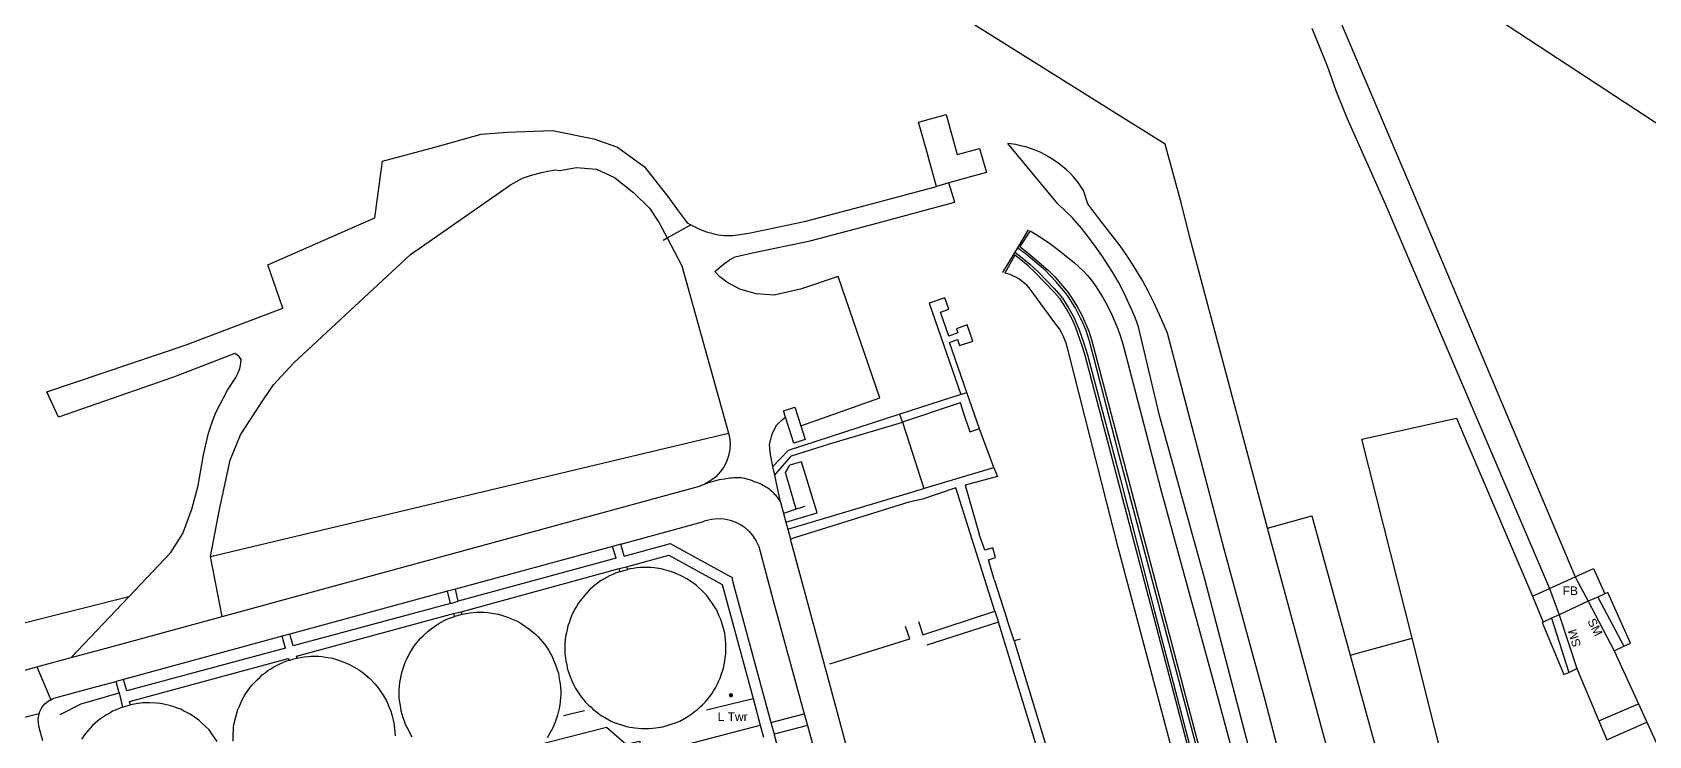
# Model space of a CAD drawing. Header units: millimetres. Extents: x 111502 to 977541, y 8702 to 1044108.
# Drawn here: x 974782.4 to 975064.9, y 476365.8 to 476488.6 of the extents above; entities that cross this region are included whole.
import ezdxf

# ---------------------------------------------------------------- set-up
doc = ezdxf.new("R2010")
doc.units = ezdxf.units.MM
doc.header["$LTSCALE"] = 0.25
doc.layers.add('X HVSS Site Background', color=8, linetype='Continuous')
doc.styles.add('OS Master Map$1$Standard', font='txt')

# ---------------------------------------------------------------- blocks, each defined once
blk = doc.blocks.new('OS Master Map$1$OSS9')
at = {"color": 8, "true_color": 0x707070, "const_width": 0.375, "flags": 128}
blk.add_lwpolyline([(0.188, 0), (0.181, 0.049), (0.162, 0.094), (0.133, 0.133), (0.094, 0.162), (0.049, 0.181), (0, 0.188), (-0.049, 0.181), (-0.094, 0.162), (-0.133, 0.133), (-0.162, 0.094), (-0.181, 0.049), (-0.188, 0), (-0.181, -0.049), (-0.162, -0.094), (-0.133, -0.133), (-0.094, -0.162), (-0.049, -0.181), (0, -0.188), (0.049, -0.181), (0.094, -0.162), (0.133, -0.133), (0.162, -0.094), (0.181, -0.049), (0.188, 0), (0.181, 0.049)], dxfattribs=at)
blk = doc.blocks.new('OS MAP')
at = {"layer": 'X HVSS Site Background', "flags": 128}
for points in [[(488787.8, 241030.7), (488790.5, 241024.1), (488790.5, 241024.1), (488792, 241019.8), (488792, 241019.8), (488793.9, 241015), (488793.9, 241015), (488800.6, 241000), (488800.6, 241000), (488829.35, 240932.85)], [(488790.8, 241036.5), (488806.3, 241000), (488806.3, 241000), (488833.8, 240934.85)], [(488780.05, 240943.35), (488766.4, 240994.35), (488766.4, 240994.35), (488765, 241000), (488765, 241000), (488762.15, 241010.4), (488762.15, 241010.4), (488752.12, 241016.68), (488752.12, 241016.68), (488712.35, 241041.6), (488712.35, 241041.6), (488663.45, 241071.3), (488663.45, 241071.3), (488586.9, 241049.8)], [(488820.6, 241032.1), (488869.55, 241000)], [(488720.45, 241009.35), (488719.07, 241014.27), (488719.07, 241014.27), (488723.88, 241015.62), (488723.88, 241015.62), (488725.84, 241008.59), (488725.84, 241008.59), (488729.75, 241009.68), (488729.75, 241009.68), (488730.93, 241005.49), (488730.93, 241005.49), (488727.91, 241004.64)], [(488581.11, 240931.39), (488588.44, 240939.12), (488588.44, 240939.12), (488590.52, 240942.45), (488590.52, 240942.45), (488592.09, 240946.67), (488592.09, 240946.67), (488593.2, 240950.83), (488593.2, 240950.83), (488594.12, 240956.17), (488594.12, 240956.17), (488595, 240959.97), (488595, 240959.97), (488595.7, 240962.08), (488595.7, 240962.08), (488596.3, 240963.55), (488596.3, 240963.55), (488598.3, 240967.45), (488598.3, 240967.45), (488599.79, 240969.67), (488599.79, 240969.67), (488600.09, 240970.25), (488600.09, 240970.25), (488600.49, 240971.25), (488600.49, 240971.25), (488600.62, 240971.76), (488600.62, 240971.76), (488600.72, 240972.82), (488600.72, 240972.82), (488600.36, 240973.36), (488600.36, 240973.36), (488600.25, 240973.47), (488600.25, 240973.47), (488599.61, 240973.85), (488599.61, 240973.85), (488588.92, 240969.72), (488588.92, 240969.72), (488568.81, 240962.75), (488568.81, 240962.75), (488566.78, 240967.15), (488566.78, 240967.15), (488591.11, 240975.37), (488591.11, 240975.37), (488608.01, 240981.79), (488608.01, 240981.79), (488605.37, 240989.36), (488605.37, 240989.36), (488624.1, 240997.56), (488624.1, 240997.56), (488625.26, 241006.17), (488625.26, 241006.17), (488625.43, 241007.48), (488625.43, 241007.48), (488634.54, 241009.91), (488634.54, 241009.91), (488642.64, 241012.16), (488642.64, 241012.16), (488647.2, 241012.49), (488647.2, 241012.49), (488655.1, 241012.82), (488655.1, 241012.82), (488662.33, 241011.36), (488662.33, 241011.36), (488666.46, 241009.91), (488666.46, 241009.91), (488671.21, 241006.47), (488671.21, 241006.47), (488675.46, 241001.08), (488675.46, 241001.08), (488677.1, 240998.81), (488677.1, 240998.81), (488678.47, 240996.92), (488678.47, 240996.92), (488678.53, 240996.86), (488678.53, 240996.86), (488678.64, 240996.66), (488678.64, 240996.66), (488679.28, 240996.34)], [(488777.7, 240901.55), (488769.1, 240934.45), (488769.1, 240934.45), (488761.2, 240963.05), (488761.2, 240963.05), (488757.5, 240978.55), (488757.5, 240978.55), (488756.9, 240980.15), (488756.9, 240980.15), (488756.25, 240981.75), (488756.25, 240981.75), (488754.95, 240984.55), (488754.95, 240984.55), (488754, 240986.3), (488754, 240986.3), (488753, 240988), (488753, 240988), (488751.1, 240991), (488751.1, 240991), (488749.95, 240992.6), (488749.95, 240992.6), (488748.75, 240994.2), (488748.75, 240994.2), (488747.55, 240995.75), (488747.55, 240995.75), (488746, 240997.55), (488746, 240997.55), (488743.4, 241000), (488743.4, 241000), (488734.7, 241010.55)], [(488782.9, 240900.85), (488779.5, 240913.8), (488779.5, 240913.8), (488772.5, 240939.7), (488772.5, 240939.7), (488762.55, 240977.4), (488762.55, 240977.4), (488761.2, 240980.65), (488761.2, 240980.65), (488760.15, 240982.9), (488760.15, 240982.9), (488759.2, 240984.75), (488759.2, 240984.75), (488758.2, 240986.6), (488758.2, 240986.6), (488756.55, 240989.3), (488756.55, 240989.3), (488755.45, 240991), (488755.45, 240991), (488754.3, 240992.65), (488754.3, 240992.65), (488753.1, 240994.25), (488753.1, 240994.25), (488750.55, 240997.45), (488750.55, 240997.45), (488748.65, 241000), (488748.65, 241000), (488747.9, 241002.35), (488747.9, 241002.35), (488747.45, 241003.05), (488747.45, 241003.05), (488746.95, 241003.75), (488746.95, 241003.75), (488746.15, 241004.7), (488746.15, 241004.7), (488745.55, 241005.35), (488745.55, 241005.35), (488744.9, 241005.95), (488744.9, 241005.95), (488744.2, 241006.55), (488744.2, 241006.55), (488743.5, 241007.1), (488743.5, 241007.1), (488742, 241008.1), (488742, 241008.1), (488741.1, 241008.6), (488741.1, 241008.6), (488740.3, 241009), (488740.3, 241009), (488739.45, 241009.35), (488739.45, 241009.35), (488738.65, 241009.65), (488738.65, 241009.65), (488737.8, 241009.95), (488737.8, 241009.95), (488736.9, 241010.15), (488736.9, 241010.15), (488736.05, 241010.35), (488736.05, 241010.35), (488734.7, 241010.55)], [(488722.22, 241003.05), (488721.04, 241007.24), (488721.04, 241007.24), (488720.45, 241009.35)], [(488595.35, 240938.43), (488596.95, 240946.63), (488596.95, 240946.63), (488598.81, 240955.25), (488598.81, 240955.25), (488600.59, 240959.67), (488600.59, 240959.67), (488604.76, 240966.03), (488604.76, 240966.03), (488606.35, 240968.38), (488606.35, 240968.38), (488609.91, 240972.27), (488609.91, 240972.27), (488630.28, 240991.15), (488630.28, 240991.15), (488647.8, 241003.35), (488647.8, 241003.35), (488649.88, 241004.46), (488649.88, 241004.46), (488651.27, 241004.93), (488651.27, 241004.93), (488653.18, 241005.45), (488653.18, 241005.45), (488654.32, 241005.68), (488654.32, 241005.68), (488655.5, 241005.94), (488655.5, 241005.94), (488656.37, 241005.84), (488656.37, 241005.84), (488659.3, 241006.37), (488659.3, 241006.37), (488662.82, 241006.08), (488662.82, 241006.08), (488665.93, 241004.59), (488665.93, 241004.59), (488669.31, 241001.92), (488669.31, 241001.92), (488672.04, 240999.23), (488672.04, 240999.23), (488673.78, 240996.7), (488673.78, 240996.7), (488675.16, 240994.07)], [(488727.91, 241004.64), (488724.38, 241003.65)], [(488679.28, 240996.34), (488680.92, 240995.52), (488680.92, 240995.52), (488682.05, 240995.12), (488682.05, 240995.12), (488684.07, 240994.62), (488684.07, 240994.62), (488685.09, 240994.49), (488685.09, 240994.49), (488686.65, 240994.46), (488686.65, 240994.46), (488689.43, 240994.88), (488689.43, 240994.88), (488699.36, 240996.96), (488699.36, 240996.96), (488711.11, 241000.05), (488711.11, 241000.05), (488722.22, 241003.05)], [(488698.5, 240961.23), (488712.34, 240966.11), (488712.34, 240966.11), (488705.03, 240987.29), (488705.03, 240987.29), (488698.47, 240985.13), (488698.47, 240985.13), (488693.83, 240984.07), (488693.83, 240984.07), (488690.71, 240984.3), (488690.71, 240984.3), (488687.83, 240985.13), (488687.83, 240985.13), (488685.59, 240986.33), (488685.59, 240986.33), (488684.35, 240987.23), (488684.35, 240987.23), (488683.46, 240988.21), (488683.46, 240988.21), (488684.92, 240989.44), (488684.92, 240989.44), (488686.05, 240990.23), (488686.05, 240990.23), (488687.06, 240990.74), (488687.06, 240990.74), (488690.05, 240991.43), (488690.05, 240991.43), (488700.16, 240993.55), (488700.16, 240993.55), (488712.01, 240996.67), (488712.01, 240996.67), (488722.59, 240999.52), (488722.59, 240999.52), (488725.42, 241000.28), (488725.42, 241000.28), (488724.38, 241003.65)], [(488724.38, 241003.65), (488722.22, 241003.05)], [(488675.16, 240994.07), (488679.28, 240996.34)], [(488674.46, 240993.68), (488675.16, 240994.07)], [(488675.16, 240994.07), (488677.74, 240989.18), (488677.74, 240989.18), (488685.86, 240959.97)], [(488738.25, 240995.45), (488736.35, 240992.35)], [(488738.6, 240995.3), (488736.8, 240992.55), (488736.8, 240992.55), (488738.2, 240991.45), (488738.2, 240991.45), (488741.75, 240988.45), (488741.75, 240988.45), (488742.9, 240987.25), (488742.9, 240987.25), (488745.2, 240984.55), (488745.2, 240984.55), (488746.8, 240982.1), (488746.8, 240982.1), (488747.7, 240980.35), (488747.7, 240980.35), (488748.85, 240977.75), (488748.85, 240977.75), (488749.35, 240976.1), (488749.35, 240976.1), (488809.7, 240747.35), (488809.7, 240747.35), (488812.5, 240734.9), (488812.5, 240734.9), (488817.8, 240736.35)], [(488738.6, 240995.3), (488739.6, 240994.65), (488739.6, 240994.65), (488740.9, 240993.85), (488740.9, 240993.85), (488742.2, 240992.95), (488742.2, 240992.95), (488743.95, 240991.65), (488743.95, 240991.65), (488746.35, 240989.7), (488746.35, 240989.7), (488747.85, 240988.3), (488747.85, 240988.3), (488748.55, 240987.55), (488748.55, 240987.55), (488749.25, 240986.75), (488749.25, 240986.75), (488750, 240985.7), (488750, 240985.7), (488751.3, 240983.65), (488751.3, 240983.65), (488751.95, 240982.45), (488751.95, 240982.45), (488752.85, 240980.65), (488752.85, 240980.65), (488753.4, 240979.4), (488753.4, 240979.4), (488753.9, 240978.15), (488753.9, 240978.15), (488754.35, 240976.85), (488754.35, 240976.85), (488754.8, 240975.3), (488754.8, 240975.3), (488761.35, 240950.3), (488761.35, 240950.3), (488771, 240915.05), (488771, 240915.05), (488781.85, 240874.8)], [(488735.9, 240991.55), (488733.75, 240988)], [(488807.75, 240746.95), (488748.2, 240973.55), (488748.2, 240973.55), (488747.65, 240975.2), (488747.65, 240975.2), (488746.5, 240978.55), (488746.5, 240978.55), (488746, 240979.75), (488746, 240979.75), (488744.9, 240981.65), (488744.9, 240981.65), (488743.8, 240983.4), (488743.8, 240983.4), (488743.7, 240983.55), (488743.7, 240983.55), (488742.85, 240984.5), (488742.85, 240984.5), (488739.4, 240988.1), (488739.4, 240988.1), (488738.25, 240989.15), (488738.25, 240989.15), (488736.95, 240990.25), (488736.95, 240990.25), (488735.9, 240991.05), (488735.9, 240991.05), (488734.15, 240987.9)], [(488736.35, 240992.35), (488735.9, 240991.55)], [(488735.9, 240991.55), (488737.2, 240990.55), (488737.2, 240990.55), (488738.5, 240989.45), (488738.5, 240989.45), (488740.05, 240988.05), (488740.05, 240988.05), (488741.5, 240986.55), (488741.5, 240986.55), (488742.8, 240985.2), (488742.8, 240985.2), (488744, 240983.8), (488744, 240983.8), (488744.2, 240983.55), (488744.2, 240983.55), (488745.25, 240981.85), (488745.25, 240981.85), (488746.25, 240980.1), (488746.25, 240980.1), (488747.15, 240978), (488747.15, 240978), (488747.9, 240975.85), (488747.9, 240975.85), (488748.6, 240973.65), (488748.6, 240973.65), (488749.15, 240971.45), (488749.15, 240971.45), (488754.35, 240951.9), (488754.35, 240951.9), (488760.3, 240928.8), (488760.3, 240928.8), (488779.1, 240857.25)], [(488784.15, 240843.2), (488754.15, 240956.05), (488754.15, 240956.05), (488749.75, 240972.95), (488749.75, 240972.95), (488749.35, 240974.45), (488749.35, 240974.45), (488748.95, 240976), (488748.95, 240976), (488748.35, 240977.9), (488748.35, 240977.9), (488747.55, 240979.75), (488747.55, 240979.75), (488747.45, 240979.95), (488747.45, 240979.95), (488746.45, 240981.9), (488746.45, 240981.9), (488745.2, 240983.8), (488745.2, 240983.8), (488744.8, 240984.4), (488744.8, 240984.4), (488743.05, 240986.45), (488743.05, 240986.45), (488741.2, 240988.4), (488741.2, 240988.4), (488739.45, 240989.9), (488739.45, 240989.9), (488737.95, 240991.15), (488737.95, 240991.15), (488736.35, 240992.35)], [(488763.5, 240904.15), (488753.95, 240940), (488753.95, 240940), (488745.2, 240974.4), (488745.2, 240974.4), (488745.05, 240975.05), (488745.05, 240975.05), (488744.85, 240975.7), (488744.85, 240975.7), (488744.35, 240976.95), (488744.35, 240976.95), (488744.05, 240977.55), (488744.05, 240977.55), (488743.7, 240978.15), (488743.7, 240978.15), (488742.9, 240979.25), (488742.9, 240979.25), (488738.75, 240984.9), (488738.75, 240984.9), (488738.4, 240985.35), (488738.4, 240985.35), (488738.05, 240985.75), (488738.05, 240985.75), (488737.65, 240986.1), (488737.65, 240986.1), (488737.2, 240986.45), (488737.2, 240986.45), (488736.6, 240986.9), (488736.6, 240986.9), (488736.1, 240987.2), (488736.1, 240987.2), (488735.65, 240987.4), (488735.65, 240987.4), (488735.1, 240987.65), (488735.1, 240987.65), (488734.6, 240987.8), (488734.6, 240987.8), (488734.15, 240987.9)], [(488727.51, 240967.06), (488724.47, 240975.82), (488724.47, 240975.82), (488725.88, 240976.31), (488725.88, 240976.31), (488726.25, 240975.24), (488726.25, 240975.24), (488728.54, 240976.03), (488728.54, 240976.03), (488727.56, 240978.85), (488727.56, 240978.85), (488725.68, 240978.2), (488725.68, 240978.2), (488725.93, 240977.47), (488725.93, 240977.47), (488724.36, 240976.92), (488724.36, 240976.92), (488722.92, 240981.1), (488722.92, 240981.1), (488724.35, 240981.59), (488724.35, 240981.59), (488723.66, 240983.58), (488723.66, 240983.58), (488720.95, 240982.64), (488720.95, 240982.64), (488726.46, 240966.72)], [(488726.46, 240966.72), (488715.8, 240963.26)], [(488729.71, 240960.7), (488728.13, 240960.17), (488728.13, 240960.17), (488728.09, 240960.16), (488728.09, 240960.16), (488727, 240963.42), (488727, 240963.42), (488726.4, 240965.24), (488726.4, 240965.24), (488726.37, 240965.23), (488726.37, 240965.23), (488716.26, 240961.86)], [(488726.46, 240966.72), (488727.51, 240967.06)], [(488729.71, 240960.7), (488727.51, 240967.06)], [(488693.62, 240954.17), (488693.22, 240956.26), (488693.22, 240956.26), (488693.02, 240957.9), (488693.02, 240957.9), (488693.51, 240959.87), (488693.51, 240959.87), (488694.31, 240961.42), (488694.31, 240961.42), (488695.33, 240962.37), (488695.33, 240962.37), (488695.83, 240962.75)], [(488715.8, 240963.26), (488696.28, 240956.91), (488696.28, 240956.91), (488693.62, 240954.17)], [(488693.94, 240952.65), (488694.54, 240953.31), (488694.54, 240953.31), (488696.85, 240956.02), (488696.85, 240956.02), (488703.35, 240958.07), (488703.35, 240958.07), (488714.92, 240961.47), (488714.92, 240961.47), (488716.26, 240961.86)], [(488695.83, 240962.75), (488695.48, 240963.85), (488695.48, 240963.85), (488697.47, 240964.48), (488697.47, 240964.48), (488698.5, 240961.23)], [(488698.5, 240961.23), (488699.27, 240958.84), (488699.27, 240958.84), (488697.28, 240958.2), (488697.28, 240958.2), (488695.83, 240962.75)], [(488716.26, 240961.86), (488715.8, 240963.26)], [(488716.26, 240961.86), (488718.49, 240954.99), (488718.49, 240954.99), (488720.02, 240950.3)], [(488805.3, 240924.18), (488796.55, 240958.9), (488796.55, 240958.9), (488813.05, 240962.6), (488813.05, 240962.6), (488826.35, 240931.5)], [(488595.35, 240938.43), (488685.86, 240959.97)], [(488685.86, 240959.97), (488686.05, 240959.3), (488686.05, 240959.3), (488686.15, 240958.2), (488686.15, 240958.2), (488686.1, 240957.1), (488686.1, 240957.1), (488685.85, 240956), (488685.85, 240956), (488685.5, 240954.95), (488685.5, 240954.95), (488685, 240953.95), (488685, 240953.95), (488684.4, 240953.2), (488684.4, 240953.2), (488683.65, 240952.35), (488683.65, 240952.35), (488682.8, 240951.7), (488682.8, 240951.7), (488681.8, 240951.1)], [(488732.22, 240953.94), (488729.71, 240960.7)], [(488693.94, 240952.65), (488693.62, 240954.17)], [(488697.71, 240946.68), (488695.81, 240953.09), (488695.81, 240953.09), (488696.59, 240954.35)], [(488695.88, 240944.4), (488701.36, 240946.03), (488701.36, 240946.03), (488698.64, 240954.93), (488698.64, 240954.93), (488696.59, 240954.35)], [(488720.02, 240950.3), (488720.11, 240950.33), (488720.11, 240950.33), (488732.22, 240953.94)], [(488732.22, 240953.94), (488732.9, 240952.42), (488732.9, 240952.42), (488727.24, 240950.9), (488727.24, 240950.9), (488729.67, 240942.31)], [(488597.37, 240927.96), (488680.8, 240950.7), (488680.8, 240950.7), (488681.8, 240951.1)], [(488681.8, 240951.1), (488682.42, 240951.33), (488682.42, 240951.33), (488683.05, 240951.53), (488683.05, 240951.53), (488683.68, 240951.71), (488683.68, 240951.71), (488684.32, 240951.86), (488684.32, 240951.86), (488685.16, 240952.01), (488685.16, 240952.01), (488685.47, 240952.06), (488685.47, 240952.06), (488685.79, 240952.11), (488685.79, 240952.11), (488686.1, 240952.15), (488686.1, 240952.15), (488686.42, 240952.19), (488686.42, 240952.19), (488686.73, 240952.22), (488686.73, 240952.22), (488687.05, 240952.24), (488687.05, 240952.24), (488687.36, 240952.25), (488687.36, 240952.25), (488687.68, 240952.24), (488687.68, 240952.24), (488688.07, 240952.21), (488688.07, 240952.21), (488688.67, 240952.1), (488688.67, 240952.1), (488689.27, 240951.93), (488689.27, 240951.93), (488689.86, 240951.73), (488689.86, 240951.73), (488690.48, 240951.49), (488690.48, 240951.49), (488690.76, 240951.38), (488690.76, 240951.38), (488691.05, 240951.27), (488691.05, 240951.27), (488691.33, 240951.16), (488691.33, 240951.16), (488691.61, 240951.03), (488691.61, 240951.03), (488691.88, 240950.9), (488691.88, 240950.9), (488692.15, 240950.77), (488692.15, 240950.77), (488692.41, 240950.61), (488692.41, 240950.61), (488692.73, 240950.4), (488692.73, 240950.4), (488692.98, 240950.22), (488692.98, 240950.22), (488693.21, 240950.03), (488693.21, 240950.03), (488693.44, 240949.82), (488693.44, 240949.82), (488693.66, 240949.61), (488693.66, 240949.61), (488693.87, 240949.39), (488693.87, 240949.39), (488694.07, 240949.17), (488694.07, 240949.17), (488694.26, 240948.93), (488694.26, 240948.93), (488694.44, 240948.69), (488694.44, 240948.69), (488694.61, 240948.44), (488694.61, 240948.44), (488694.78, 240948.18), (488694.78, 240948.18), (488694.93, 240947.91)], [(488694.93, 240947.91), (488693.94, 240952.65)], [(488694.93, 240947.91), (488695.46, 240945.94)], [(488696.21, 240943.19), (488718.08, 240949.72), (488718.08, 240949.72), (488718.62, 240949.88), (488718.62, 240949.88), (488720.02, 240950.3)], [(488732.41, 240928.86), (488725.6, 240950.44), (488725.6, 240950.44), (488719.77, 240948.45), (488719.77, 240948.45), (488717.4, 240947.9), (488717.4, 240947.9), (488697.56, 240941.77), (488697.56, 240941.77), (488696.68, 240941.46)], [(488667.05, 240940.6), (488681.33, 240944.48), (488681.33, 240944.48), (488681.85, 240944.7), (488681.85, 240944.7), (488682.9, 240944.95), (488682.9, 240944.95), (488684, 240945.05), (488684, 240945.05), (488685.1, 240945), (488685.1, 240945), (488686.15, 240944.75), (488686.15, 240944.75), (488687.15, 240944.4), (488687.15, 240944.4), (488688.15, 240943.9), (488688.15, 240943.9), (488688.6, 240943.6), (488688.6, 240943.6), (488689.4, 240942.85), (488689.4, 240942.85), (488690.1, 240942.05), (488690.1, 240942.05), (488690.7, 240941.1), (488690.7, 240941.1), (488691.15, 240940.15), (488691.15, 240940.15), (488693.7, 240930.75), (488693.7, 240930.75), (488699.1, 240910.97)], [(488697.71, 240946.68), (488695.46, 240945.94)], [(488695.46, 240945.94), (488695.88, 240944.4)], [(488699.21, 240947.15), (488697.71, 240946.68)], [(488780.05, 240943.35), (488787.8, 240945.55), (488787.8, 240945.55), (488794.51, 240921.18)], [(488695.88, 240944.4), (488696.21, 240943.19)], [(488696.21, 240943.19), (488696.68, 240941.46)], [(488732.07, 240939.92), (488730.67, 240939.51), (488730.67, 240939.51), (488729.67, 240942.31)], [(488874.5, 240589.15), (488874.2, 240590.35), (488874.2, 240590.35), (488854.95, 240664), (488854.95, 240664), (488839.7, 240721.8), (488839.7, 240721.8), (488823.95, 240780.6), (488823.95, 240780.6), (488791.8, 240900), (488791.8, 240900), (488780.05, 240943.35)], [(488665.6, 240940.2), (488638.15, 240932.75)], [(488667.05, 240940.6), (488665.6, 240940.2)], [(488666.25, 240938.15), (488665.6, 240940.2)], [(488667.65, 240938.5), (488667.05, 240940.6)], [(488667.65, 240938.5), (488675.1, 240940.55), (488675.1, 240940.55), (488675.65, 240940.7), (488675.65, 240940.7), (488676.3, 240940.35), (488676.3, 240940.35), (488685.75, 240935.15), (488685.75, 240935.15), (488686.45, 240934.8), (488686.45, 240934.8), (488686.65, 240933.95), (488686.65, 240933.95), (488693.28, 240909.45)], [(488709.77, 240893.16), (488703.85, 240915.05), (488703.85, 240915.05), (488696.68, 240941.46)], [(488732.54, 240938.27), (488732.07, 240939.92)], [(488597.37, 240927.96), (488595.35, 240938.43)], [(488666.25, 240938.15), (488638.65, 240930.6)], [(488666.8, 240935.75), (488666.25, 240935.55), (488666.25, 240935.55), (488665.65, 240935.3), (488665.65, 240935.3), (488665.1, 240935.05), (488665.1, 240935.05), (488664, 240934.45), (488664, 240934.45), (488663.5, 240934.15), (488663.5, 240934.15), (488663, 240933.75), (488663, 240933.75), (488662.5, 240933.4), (488662.5, 240933.4), (488661.6, 240932.6), (488661.6, 240932.6), (488661.15, 240932.15), (488661.15, 240932.15), (488660.75, 240931.7), (488660.75, 240931.7), (488659.95, 240930.7), (488659.95, 240930.7), (488659.6, 240930.2), (488659.6, 240930.2), (488659.3, 240929.7), (488659.3, 240929.7), (488658.95, 240929.15), (488658.95, 240929.15), (488658.45, 240928.05), (488658.45, 240928.05), (488658.2, 240927.45), (488658.2, 240927.45), (488658, 240926.85), (488658, 240926.85), (488657.8, 240926.3), (488657.8, 240926.3), (488657.65, 240925.7), (488657.65, 240925.7), (488657.55, 240925.1), (488657.55, 240925.1), (488657.4, 240924.45), (488657.4, 240924.45), (488657.3, 240923.25), (488657.3, 240923.25), (488657.3, 240921.4), (488657.3, 240921.4), (488657.4, 240920.75), (488657.4, 240920.75), (488657.45, 240920.15), (488657.45, 240920.15), (488657.6, 240919.55), (488657.6, 240919.55), (488657.7, 240918.95), (488657.7, 240918.95), (488658.1, 240917.75), (488658.1, 240917.75), (488658.3, 240917.2), (488658.3, 240917.2), (488658.55, 240916.6), (488658.55, 240916.6), (488658.8, 240916.05), (488658.8, 240916.05), (488659.1, 240915.5), (488659.1, 240915.5), (488659.4, 240915), (488659.4, 240915), (488659.75, 240914.45), (488659.75, 240914.45), (488660.15, 240913.95), (488660.15, 240913.95), (488660.5, 240913.5), (488660.5, 240913.5), (488660.9, 240913), (488660.9, 240913), (488661.35, 240912.55), (488661.35, 240912.55), (488661.8, 240912.15), (488661.8, 240912.15), (488662.25, 240911.7), (488662.25, 240911.7), (488662.75, 240911.35), (488662.75, 240911.35), (488663.2, 240910.95), (488663.2, 240910.95), (488663.75, 240910.6), (488663.75, 240910.6), (488664.25, 240910.3), (488664.25, 240910.3), (488665.35, 240909.7), (488665.35, 240909.7), (488665.9, 240909.45), (488665.9, 240909.45), (488667.7, 240908.85), (488667.7, 240908.85), (488668.3, 240908.7), (488668.3, 240908.7), (488669.5, 240908.5), (488669.5, 240908.5), (488670.1, 240908.45), (488670.1, 240908.45), (488670.75, 240908.4), (488670.75, 240908.4), (488671.95, 240908.4), (488671.95, 240908.4), (488672.6, 240908.45), (488672.6, 240908.45), (488673.2, 240908.5), (488673.2, 240908.5), (488674.4, 240908.7), (488674.4, 240908.7), (488675, 240908.85), (488675, 240908.85), (488676.2, 240909.25), (488676.2, 240909.25), (488676.75, 240909.45), (488676.75, 240909.45), (488677.35, 240909.7), (488677.35, 240909.7), (488678.45, 240910.3), (488678.45, 240910.3), (488678.95, 240910.6), (488678.95, 240910.6), (488679.45, 240910.95), (488679.45, 240910.95), (488679.95, 240911.35), (488679.95, 240911.35), (488680.45, 240911.7), (488680.45, 240911.7), (488680.9, 240912.15), (488680.9, 240912.15), (488681.35, 240912.55), (488681.35, 240912.55), (488681.8, 240913), (488681.8, 240913), (488682.2, 240913.45), (488682.2, 240913.45), (488682.55, 240913.95), (488682.55, 240913.95), (488682.95, 240914.45), (488682.95, 240914.45), (488683.25, 240914.95), (488683.25, 240914.95), (488683.6, 240915.5), (488683.6, 240915.5), (488683.9, 240916.05), (488683.9, 240916.05), (488684.15, 240916.6), (488684.15, 240916.6), (488684.4, 240917.2), (488684.4, 240917.2), (488684.6, 240917.75), (488684.6, 240917.75), (488685, 240918.95), (488685, 240918.95), (488685.1, 240919.55), (488685.1, 240919.55), (488685.25, 240920.15), (488685.25, 240920.15), (488685.3, 240920.75), (488685.3, 240920.75), (488685.4, 240921.35), (488685.4, 240921.35), (488685.4, 240923.25), (488685.4, 240923.25), (488685.3, 240924.45), (488685.3, 240924.45), (488685.2, 240925.05), (488685.2, 240925.05), (488684.9, 240926.25), (488684.9, 240926.25), (488684.5, 240927.45), (488684.5, 240927.45), (488684.25, 240928), (488684.25, 240928), (488684, 240928.6), (488684, 240928.6), (488683.75, 240929.15), (488683.75, 240929.15), (488683.45, 240929.65), (488683.45, 240929.65), (488683.1, 240930.2), (488683.1, 240930.2), (488682.75, 240930.7), (488682.75, 240930.7), (488682.35, 240931.2), (488682.35, 240931.2), (488682, 240931.65), (488682, 240931.65), (488681.55, 240932.15), (488681.55, 240932.15), (488681.15, 240932.55), (488681.15, 240932.55), (488680.65, 240933), (488680.65, 240933), (488680.2, 240933.4), (488680.2, 240933.4), (488678.7, 240934.45), (488678.7, 240934.45), (488677.6, 240935.05), (488677.6, 240935.05), (488677.05, 240935.3), (488677.05, 240935.3), (488676.45, 240935.55), (488676.45, 240935.55), (488675.9, 240935.75), (488675.9, 240935.75), (488675.3, 240935.95), (488675.3, 240935.95), (488674.1, 240936.25), (488674.1, 240936.25), (488672.9, 240936.45), (488672.9, 240936.45), (488672.3, 240936.5), (488672.3, 240936.5), (488670.45, 240936.5), (488670.45, 240936.5), (488669.85, 240936.45), (488669.85, 240936.45), (488669.2, 240936.35), (488669.2, 240936.35), (488668.6, 240936.25), (488668.6, 240936.25), (488668.25, 240936.15)], [(488666.75, 240936.35), (488668.05, 240936.65)], [(488668.05, 240936.65), (488675.45, 240938.65), (488675.45, 240938.65), (488684.78, 240933.54), (488684.78, 240933.54), (488690.16, 240913.63)], [(488668.25, 240936.15), (488668.05, 240936.65)], [(488732.26, 240934.39), (488731.3, 240937.86), (488731.3, 240937.86), (488732.54, 240938.27)], [(488639.15, 240928.75), (488666.75, 240936.35)], [(488666.75, 240936.35), (488666.8, 240935.75)], [(488666.8, 240935.75), (488667.4, 240935.95), (488667.4, 240935.95), (488668, 240936.1), (488668, 240936.1), (488668.25, 240936.15)], [(488732.26, 240934.39), (488734.56, 240927.36)], [(488829.35, 240932.85), (488833.8, 240934.85)], [(488833.8, 240934.85), (488837, 240936.35)], [(488833.8, 240934.85), (488836.1, 240930.6)], [(488837, 240936.35), (488839, 240931.9)], [(488581.11, 240931.39), (488409.89, 240888.4), (488409.89, 240888.4), (488406.22, 240879.37), (488406.22, 240879.37), (488395.93, 240877.17), (488395.93, 240877.17), (488389.47, 240883.63), (488389.47, 240883.63), (488376.2, 240879.99), (488376.2, 240879.99), (488371.27, 240870.31)], [(488571.04, 240920.78), (488581.11, 240931.39)], [(488636.75, 240932.35), (488609.2, 240924.85)], [(488638.15, 240932.75), (488636.75, 240932.35)], [(488637.3, 240930.25), (488636.75, 240932.35)], [(488638.65, 240930.6), (488638.15, 240932.75)], [(488826.35, 240931.5), (488829.35, 240932.85)], [(488826.35, 240931.5), (488828.2, 240926.95)], [(488829.35, 240932.85), (488831, 240928.25)], [(488837.75, 240931.35), (488836.1, 240930.6)], [(488839, 240931.9), (488837.75, 240931.35)], [(488837.75, 240931.35), (488842.3, 240922.75)], [(488842.3, 240922.75), (488843.45, 240923.3), (488843.45, 240923.3), (488839.5, 240932.15), (488839.5, 240932.15), (488839, 240931.9)], [(488571.04, 240920.78), (488577.15, 240922.45), (488577.15, 240922.45), (488597.37, 240927.96)], [(488637.3, 240930.25), (488609.8, 240922.85)], [(488610.5, 240920.7), (488610.4, 240921.05), (488610.4, 240921.05), (488637.8, 240928.45)], [(488637.3, 240930.25), (488638.65, 240930.6)], [(488637.8, 240928.45), (488639.15, 240928.75)], [(488637.8, 240928.45), (488637.95, 240927.95)], [(488637.95, 240927.95), (488638.85, 240928.25), (488638.85, 240928.25), (488639.35, 240928.35)], [(488639.35, 240928.35), (488639.15, 240928.75)], [(488639.35, 240928.35), (488640.05, 240928.5), (488640.05, 240928.5), (488640.7, 240928.6), (488640.7, 240928.6), (488641.9, 240928.7), (488641.9, 240928.7), (488643.15, 240928.7), (488643.15, 240928.7), (488643.8, 240928.65), (488643.8, 240928.65), (488645.6, 240928.35), (488645.6, 240928.35), (488646.2, 240928.2), (488646.2, 240928.2), (488647.4, 240927.8), (488647.4, 240927.8), (488647.95, 240927.55), (488647.95, 240927.55), (488648.55, 240927.3), (488648.55, 240927.3), (488649.1, 240927.05), (488649.1, 240927.05), (488649.65, 240926.75), (488649.65, 240926.75), (488651.15, 240925.7), (488651.15, 240925.7), (488651.65, 240925.3), (488651.65, 240925.3), (488652.1, 240924.9), (488652.1, 240924.9), (488652.55, 240924.45), (488652.55, 240924.45), (488652.95, 240924), (488652.95, 240924), (488653.35, 240923.5), (488653.35, 240923.5), (488653.75, 240923.05), (488653.75, 240923.05), (488654.1, 240922.55), (488654.1, 240922.55), (488654.45, 240922), (488654.45, 240922), (488654.75, 240921.5), (488654.75, 240921.5), (488655.05, 240920.95), (488655.05, 240920.95), (488655.3, 240920.35), (488655.3, 240920.35), (488655.55, 240919.8), (488655.55, 240919.8), (488655.75, 240919.2), (488655.75, 240919.2), (488655.95, 240918.65), (488655.95, 240918.65), (488656.15, 240918.05), (488656.15, 240918.05), (488656.25, 240917.45), (488656.25, 240917.45), (488656.35, 240916.8), (488656.35, 240916.8), (488656.45, 240916.2), (488656.45, 240916.2), (488656.5, 240915.6), (488656.5, 240915.6), (488656.55, 240914.95), (488656.55, 240914.95), (488656.55, 240914.35), (488656.55, 240914.35), (488656.5, 240913.75), (488656.5, 240913.75), (488656.45, 240913.1), (488656.45, 240913.1), (488656.4, 240912.5), (488656.4, 240912.5), (488656.3, 240911.9), (488656.3, 240911.9), (488656, 240910.7), (488656, 240910.7), (488655.6, 240909.5), (488655.6, 240909.5), (488655.1, 240908.4), (488655.1, 240908.4), (488654.2, 240906.75)], [(488719.06, 240927.06), (488719.82, 240924.75), (488719.82, 240924.75), (488732.41, 240928.86)], [(488732.41, 240928.86), (488733.02, 240926.96)], [(488831, 240928.25), (488829.65, 240927.65)], [(488836.1, 240930.6), (488831, 240928.25)], [(488831, 240928.25), (488834.1, 240918.9)], [(488836.1, 240930.6), (488840.65, 240921.95)], [(488630.6, 240906.9), (488629.7, 240908.55), (488629.7, 240908.55), (488629.45, 240909.1), (488629.45, 240909.1), (488629.25, 240909.7), (488629.25, 240909.7), (488629.05, 240910.25), (488629.05, 240910.25), (488628.85, 240910.85), (488628.85, 240910.85), (488628.7, 240911.45), (488628.7, 240911.45), (488628.6, 240912.05), (488628.6, 240912.05), (488628.5, 240912.7), (488628.5, 240912.7), (488628.4, 240913.3), (488628.4, 240913.3), (488628.35, 240913.9), (488628.35, 240913.9), (488628.35, 240915.15), (488628.35, 240915.15), (488628.4, 240915.75), (488628.4, 240915.75), (488628.45, 240916.4), (488628.45, 240916.4), (488628.65, 240917.6), (488628.65, 240917.6), (488628.8, 240918.2), (488628.8, 240918.2), (488629.2, 240919.4), (488629.2, 240919.4), (488629.4, 240919.95), (488629.4, 240919.95), (488629.65, 240920.55), (488629.65, 240920.55), (488630.25, 240921.65), (488630.25, 240921.65), (488630.55, 240922.15), (488630.55, 240922.15), (488630.9, 240922.7), (488630.9, 240922.7), (488631.25, 240923.2), (488631.25, 240923.2), (488631.65, 240923.65), (488631.65, 240923.65), (488632.05, 240924.15), (488632.05, 240924.15), (488632.5, 240924.6), (488632.5, 240924.6), (488633.4, 240925.4), (488633.4, 240925.4), (488633.9, 240925.8), (488633.9, 240925.8), (488634.9, 240926.5), (488634.9, 240926.5), (488635.45, 240926.85), (488635.45, 240926.85), (488636.55, 240927.4), (488636.55, 240927.4), (488637.1, 240927.65), (488637.1, 240927.65), (488637.7, 240927.85), (488637.7, 240927.85), (488637.95, 240927.95)], [(488703.55, 240919.69), (488717.54, 240924.07), (488717.54, 240924.07), (488716.78, 240926.21)], [(488733.02, 240926.96), (488720.5, 240922.97)], [(488740.87, 240901.52), (488733.02, 240926.96)], [(488735.79, 240923.69), (488734.56, 240927.36)], [(488828.2, 240926.95), (488828.05, 240926.9), (488828.05, 240926.9), (488831.8, 240917.8), (488831.8, 240917.8), (488832.7, 240918.2)], [(488829.65, 240927.65), (488828.2, 240926.95)], [(488829.65, 240927.65), (488832.7, 240918.2)], [(488607.9, 240924.5), (488580.15, 240916.95)], [(488608.45, 240922.45), (488580.75, 240914.95)], [(488609.2, 240924.85), (488607.9, 240924.5)], [(488608.45, 240922.45), (488607.9, 240924.5)], [(488609.8, 240922.85), (488609.2, 240924.85)], [(488736.84, 240924), (488735.79, 240923.69)], [(488735.79, 240923.69), (488742.68, 240901.08)], [(488794.51, 240921.18), (488805.3, 240924.18)], [(488848.1, 240800.4), (488824.85, 240895.65), (488824.85, 240895.65), (488813.25, 240892.65), (488813.25, 240892.65), (488805.3, 240924.18)], [(488840.65, 240921.95), (488842.3, 240922.75)], [(488565.02, 240919.14), (488571.04, 240920.78)], [(488581.4, 240912.5), (488581.2, 240913.1), (488581.2, 240913.1), (488608.95, 240920.6), (488608.95, 240920.6), (488609.1, 240920.3)], [(488599.3, 240906.2), (488599.3, 240907.45), (488599.3, 240907.45), (488599.35, 240908.1), (488599.35, 240908.1), (488599.4, 240908.7), (488599.4, 240908.7), (488599.5, 240909.3), (488599.5, 240909.3), (488599.95, 240911.1), (488599.95, 240911.1), (488600.15, 240911.7), (488600.15, 240911.7), (488600.4, 240912.3), (488600.4, 240912.3), (488600.9, 240913.4), (488600.9, 240913.4), (488601.2, 240913.95), (488601.2, 240913.95), (488601.55, 240914.5), (488601.55, 240914.5), (488602.25, 240915.5), (488602.25, 240915.5), (488602.65, 240916), (488602.65, 240916), (488603.05, 240916.45), (488603.05, 240916.45), (488603.5, 240916.9), (488603.5, 240916.9), (488603.95, 240917.3), (488603.95, 240917.3), (488604.4, 240917.75), (488604.4, 240917.75), (488604.9, 240918.1), (488604.9, 240918.1), (488605.4, 240918.5), (488605.4, 240918.5), (488605.9, 240918.8), (488605.9, 240918.8), (488606.45, 240919.15), (488606.45, 240919.15), (488607, 240919.45), (488607, 240919.45), (488608.1, 240919.95), (488608.1, 240919.95), (488608.7, 240920.2), (488608.7, 240920.2), (488609.1, 240920.3)], [(488609.1, 240920.3), (488609.3, 240920.35), (488609.3, 240920.35), (488609.9, 240920.55), (488609.9, 240920.55), (488610.5, 240920.7)], [(488610.5, 240920.7), (488611.7, 240920.9), (488611.7, 240920.9), (488612.35, 240920.95), (488612.35, 240920.95), (488612.95, 240921), (488612.95, 240921), (488614.2, 240921), (488614.2, 240921), (488614.8, 240920.95), (488614.8, 240920.95), (488615.45, 240920.85), (488615.45, 240920.85), (488616.65, 240920.65), (488616.65, 240920.65), (488617.35, 240920.45), (488617.35, 240920.45), (488618.55, 240920.05), (488618.55, 240920.05), (488619.65, 240919.55), (488619.65, 240919.55), (488621.3, 240918.65), (488621.3, 240918.65), (488621.8, 240918.3), (488621.8, 240918.3), (488622.3, 240917.9), (488622.3, 240917.9), (488623.2, 240917.1), (488623.2, 240917.1), (488624.1, 240916.2), (488624.1, 240916.2), (488624.5, 240915.7), (488624.5, 240915.7), (488625.55, 240914.2), (488625.55, 240914.2), (488626.15, 240913.1), (488626.15, 240913.1), (488626.4, 240912.55), (488626.4, 240912.55), (488626.65, 240911.95), (488626.65, 240911.95), (488626.85, 240911.4), (488626.85, 240911.4), (488627.05, 240910.8), (488627.05, 240910.8), (488627.35, 240909.6), (488627.35, 240909.6), (488627.45, 240908.95), (488627.45, 240908.95), (488627.55, 240907.75), (488627.55, 240907.75), (488627.6, 240907.1)], [(488794.51, 240921.18), (488802, 240894), (488802, 240894), (488816.85, 240839.15), (488816.85, 240839.15), (488839.35, 240756.4), (488839.35, 240756.4), (488865.8, 240656.45), (488865.8, 240656.45), (488883.2, 240591.3)], [(488840.65, 240921.95), (488844.85, 240912.7)], [(488555.94, 240916.66), (488565.02, 240919.14)], [(488565.02, 240919.14), (488567.44, 240913.42)], [(488580.15, 240916.95), (488578.85, 240916.6)], [(488580.75, 240914.95), (488580.15, 240916.95)], [(488832.7, 240918.2), (488834.1, 240918.9)], [(488834.1, 240918.9), (488837.95, 240909.75)], [(488567.44, 240913.42), (488567.75, 240913.6), (488567.75, 240913.6), (488568, 240913.67), (488568, 240913.67), (488575.5, 240915.7), (488575.5, 240915.7), (488578.85, 240916.6)], [(488569.07, 240910.82), (488572.77, 240912.73), (488572.77, 240912.73), (488579.4, 240914.6)], [(488579.4, 240914.6), (488578.85, 240916.6)], [(488579.4, 240914.6), (488580, 240912.1)], [(488565.4, 240910.95), (488565.55, 240911.35), (488565.55, 240911.35), (488565.9, 240912.05), (488565.9, 240912.05), (488566.4, 240912.7), (488566.4, 240912.7), (488567.05, 240913.2), (488567.05, 240913.2), (488567.44, 240913.42)], [(488580, 240912.1), (488579.4, 240911.9), (488579.4, 240911.9), (488578.85, 240911.65), (488578.85, 240911.65), (488578.25, 240911.4), (488578.25, 240911.4), (488577.75, 240911.1), (488577.75, 240911.1), (488577.2, 240910.8), (488577.2, 240910.8), (488576.65, 240910.45), (488576.65, 240910.45), (488576.15, 240910.1), (488576.15, 240910.1), (488575.7, 240909.75), (488575.7, 240909.75), (488575.2, 240909.35), (488575.2, 240909.35), (488574.75, 240908.9), (488574.75, 240908.9), (488574.35, 240908.45), (488574.35, 240908.45), (488573.9, 240908), (488573.9, 240908), (488573.5, 240907.55), (488573.5, 240907.55), (488572.8, 240906.55)], [(488580, 240912.1), (488580.55, 240912.3), (488580.55, 240912.3), (488581.15, 240912.45), (488581.15, 240912.45), (488581.4, 240912.5)], [(488596.55, 240906.15), (488595.5, 240907.65), (488595.5, 240907.65), (488595.1, 240908.15), (488595.1, 240908.15), (488594.25, 240909), (488594.25, 240909), (488593.75, 240909.45), (488593.75, 240909.45), (488593.3, 240909.85), (488593.3, 240909.85), (488591.8, 240910.9), (488591.8, 240910.9), (488591.25, 240911.2), (488591.25, 240911.2), (488590.7, 240911.45), (488590.7, 240911.45), (488590.15, 240911.75), (488590.15, 240911.75), (488589.55, 240911.95), (488589.55, 240911.95), (488589, 240912.15), (488589, 240912.15), (488588.4, 240912.35), (488588.4, 240912.35), (488587.2, 240912.65), (488587.2, 240912.65), (488586.6, 240912.75), (488586.6, 240912.75), (488585.95, 240912.8), (488585.95, 240912.8), (488584.75, 240912.9), (488584.75, 240912.9), (488584.1, 240912.9), (488584.1, 240912.9), (488583.5, 240912.85), (488583.5, 240912.85), (488582.35, 240912.7), (488582.35, 240912.7), (488581.75, 240912.6), (488581.75, 240912.6), (488581.4, 240912.5)], [(488660.7, 240911.5), (488657.05, 240910.62)], [(488682.02, 240911.64), (488690.16, 240913.63)], [(488690.16, 240913.63), (488691.43, 240908.96)], [(488837.95, 240909.75), (488844.85, 240912.7)], [(488844.85, 240912.7), (488846.35, 240909.5)], [(488565.4, 240910.95), (488560.6, 240909.75)], [(488566.08, 240906.22), (488565.45, 240908.55), (488565.45, 240908.55), (488565.3, 240909.35), (488565.3, 240909.35), (488565.25, 240910.15), (488565.25, 240910.15), (488565.4, 240910.95)], [(488653.45, 240905.75), (488664.55, 240908.6), (488664.55, 240908.6), (488667.98, 240905.65), (488667.98, 240905.65), (488670.31, 240906.17), (488670.31, 240906.17), (488671.13, 240903.66), (488671.13, 240903.66), (488691.43, 240908.96)], [(488691.43, 240908.96), (488691.93, 240907.08), (488691.93, 240907.08), (488691.98, 240906.9)], [(488693.28, 240909.45), (488699.1, 240910.97)], [(488693.28, 240909.45), (488693.33, 240909.28), (488693.33, 240909.28), (488693.84, 240907.39)], [(488699.66, 240908.91), (488693.84, 240907.39)], [(488699.1, 240910.97), (488699.66, 240908.91)], [(488699.66, 240908.91), (488702.1, 240900), (488702.1, 240900), (488705.8, 240886.55), (488705.8, 240886.55), (488706.79, 240882.87)], [(488837.95, 240909.75), (488839.35, 240906.4)], [(488839.35, 240906.4), (488846.35, 240909.5)], [(488846.35, 240909.5), (488848.35, 240905.1), (488848.35, 240905.1), (488848.95, 240903.7), (488848.95, 240903.7), (488849.2, 240903.15), (488849.2, 240903.15), (488849.45, 240902.7), (488849.45, 240902.7), (488849.75, 240902.3), (488849.75, 240902.3), (488850.25, 240901.95), (488850.25, 240901.95), (488850.8, 240901.7), (488850.8, 240901.7), (488850.95, 240901.65)], [(488693.84, 240907.39), (488693.87, 240907.29), (488693.87, 240907.29), (488701.24, 240880.05)]]:
    blk.add_lwpolyline(points, dxfattribs=at)
at = {"layer": 'X HVSS Site Background'}
blk.add_blockref('OS Master Map$1$OSS9', (488686.3, 240914.2), dxfattribs=at)
at = {"layer": 'X HVSS Site Background', "char_height": 1.5, "style": 'OS Master Map$1$Standard'}
for s, insert, attachment_point in [('{\\farial|b0|i0|c0|p34;FB}', (488832.96, 240932.45), 5), ('{\\farial|b0|i0|c0|p34;L Twr}', (488683.97, 240909.7), 7)]:
    blk.add_mtext(s, dxfattribs=dict(at, insert=insert, attachment_point=attachment_point))
at = {"layer": 'X HVSS Site Background', "char_height": 1.5, "attachment_point": 2, "style": 'OS Master Map$1$Standard'}
for insert, rotation in [((488832.97, 240923.95), 107.1), ((488837.95, 240926.43), 297)]:
    blk.add_mtext('{\\farial|b0|i0|c0|p34;SM}', dxfattribs=dict(at, insert=insert, rotation=rotation))

msp = doc.modelspace()

# ---------------------------------------------------------------- block references
at = {"lineweight": 0}
msp.add_blockref('OS MAP', (486218.2, 235458.61), dxfattribs=at)

doc.saveas('drawing.dxf')
